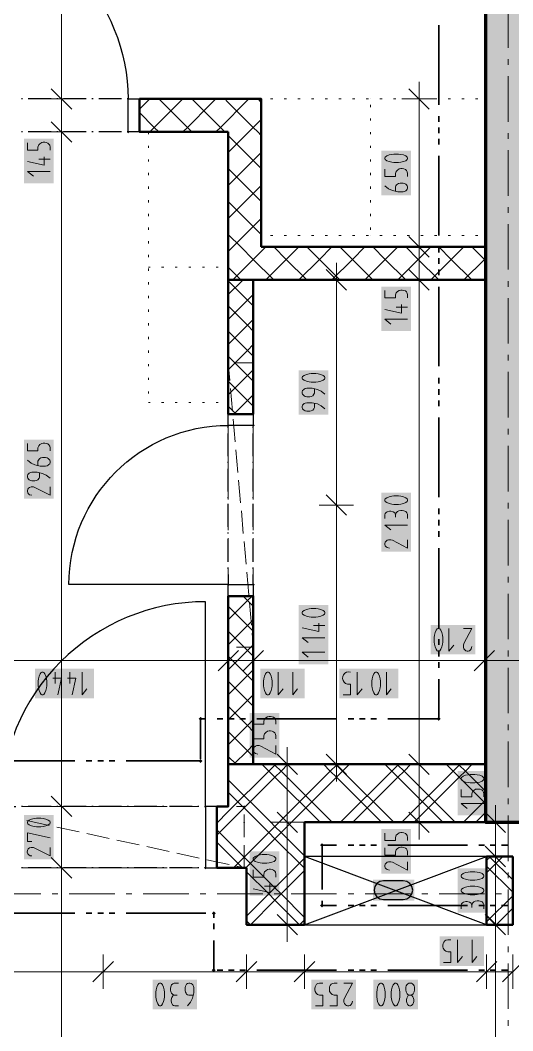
# Model space of a CAD drawing. Header units: millimetres. Extents: x 0 to 594, y 0 to 420.
# Drawn here: x 264.31 to 286.49, y 238.92 to 284.46 of the extents above; entities that cross this region are included whole.
import ezdxf

# ---------------------------------------------------------------- set-up
doc = ezdxf.new("R2010")
doc.units = ezdxf.units.MM
doc.header["$LTSCALE"] = 8
for name, color, linetype in [('PDF_Dvere', 7, 'Continuous'), ('PDF_Koty delkove', 7, 'Continuous'), ('PDF_Nabytek', 7, 'Continuous'), ('PDF_Osy hlavni', 7, 'Continuous'), ('PDF_Pozarni useky', 7, 'Continuous'), ('PDF_Preklady', 7, 'Continuous'), ('PDF_Pricky zdene', 7, 'Continuous'), ('PDF_Rozvadece', 7, 'Continuous'), ('PDF_Steny akusticke', 7, 'Continuous'), ('PDF_Steny obvodove nosne', 7, 'Continuous')]:
    doc.layers.add(name, color=color, linetype=linetype)

msp = doc.modelspace()

# ---------------------------------------------------------------- linework, layer by layer
at = {"layer": 'PDF_Dvere', "lineweight": 25}
for points in [[(260.97, 280.907), (260.97, 289.107, -0.414214), (269.17, 280.907), (269.13, 280.907)], [(273.681, 259.482), (273.681, 259.023), (266.506, 259.023, -0.414213), (273.681, 266.198)], [(272.615, 249.03), (272.656, 249.03), (272.656, 258.255, 0.414214), (263.431, 249.03), (264.108, 249.03)]]:
    msp.add_lwpolyline(points, format="xyb", dxfattribs=at)
for points in [[(264.415, 280.907), (264.364, 280.907)], [(265.697, 280.907), (264.672, 280.907)], [(266.004, 280.907), (265.953, 280.907)], [(267.285, 280.907), (266.26, 280.907)], [(267.593, 280.907), (267.542, 280.907)], [(268.874, 280.907), (267.849, 280.907)], [(264.415, 279.421), (264.364, 279.421)], [(265.697, 279.421), (264.672, 279.421)], [(266.004, 279.421), (265.953, 279.421)], [(267.285, 279.421), (266.26, 279.421)], [(267.593, 279.421), (267.542, 279.421)], [(268.874, 279.421), (267.849, 279.421)], [(269.17, 279.421), (269.13, 279.421)], [(273.681, 266.093), (273.681, 266.145)], [(274.808, 266.093), (274.808, 266.145)], [(273.681, 264.812), (273.681, 265.837)], [(274.808, 264.812), (274.808, 265.837)], [(273.681, 264.505), (273.681, 264.556)], [(273.681, 263.223), (273.681, 264.248)], [(274.808, 264.505), (274.808, 264.556)], [(274.808, 263.223), (274.808, 264.248)], [(273.681, 262.916), (273.681, 262.967)], [(274.808, 262.916), (274.808, 262.967)], [(273.681, 261.635), (273.681, 262.66)], [(274.808, 261.635), (274.808, 262.66)], [(273.681, 261.327), (273.681, 261.378)], [(273.681, 260.046), (273.681, 261.071)], [(274.808, 261.327), (274.808, 261.378)], [(274.808, 260.046), (274.808, 261.071)], [(273.681, 259.738), (273.681, 259.79)], [(274.808, 259.738), (274.808, 259.79)], [(274.808, 259.023), (274.808, 259.482)], [(264.415, 249.03), (264.364, 249.03)], [(265.697, 249.03), (264.672, 249.03)], [(266.004, 249.03), (265.953, 249.03)], [(267.285, 249.03), (266.26, 249.03)], [(267.593, 249.03), (267.542, 249.03)], [(268.874, 249.03), (267.849, 249.03)], [(269.182, 249.03), (269.13, 249.03)], [(270.463, 249.03), (269.438, 249.03)], [(270.77, 249.03), (270.719, 249.03)], [(272.052, 249.03), (271.027, 249.03)], [(272.359, 249.03), (272.308, 249.03)], [(264.415, 246.262), (264.364, 246.262)], [(265.697, 246.262), (264.672, 246.262)], [(266.004, 246.262), (265.953, 246.262)], [(267.285, 246.262), (266.26, 246.262)], [(267.593, 246.262), (267.542, 246.262)], [(268.874, 246.262), (267.849, 246.262)], [(269.182, 246.262), (269.13, 246.262)], [(270.463, 246.262), (269.438, 246.262)], [(270.77, 246.262), (270.719, 246.262)], [(272.052, 246.262), (271.027, 246.262)], [(272.359, 246.262), (272.308, 246.262)], [(272.656, 246.262), (272.615, 246.262)]]:
    msp.add_lwpolyline(points, dxfattribs=at)
for points in [[(269.683, 279.421), (269.17, 279.421), (269.17, 280.907), (269.683, 280.907)], [(274.808, 266.711), (274.808, 266.198), (273.681, 266.198), (273.681, 266.711)], [(274.808, 259.023), (274.808, 258.511), (273.681, 258.511), (273.681, 259.023)], [(272.656, 246.262), (273.168, 246.262), (273.168, 249.03), (272.656, 249.03)]]:
    msp.add_lwpolyline(points, close=True, dxfattribs=at)
at = {"layer": 'PDF_Dvere', "lineweight": 25, "transparency": 33554559}
for points in [[(269.234, 280.907), (269.17, 280.843), (269.17, 280.971), (269.106, 280.907)], [(269.234, 279.421), (269.17, 279.357), (269.17, 279.485), (269.106, 279.421)], [(273.681, 266.134), (273.617, 266.198), (273.745, 266.198), (273.681, 266.262)], [(274.808, 266.134), (274.744, 266.198), (274.872, 266.198), (274.808, 266.262)], [(273.681, 258.959), (273.617, 259.023), (273.745, 259.023), (273.681, 259.087)], [(274.808, 258.959), (274.744, 259.023), (274.872, 259.023), (274.808, 259.087)], [(272.72, 249.03), (272.656, 248.966), (272.656, 249.094), (272.592, 249.03)], [(272.72, 246.262), (272.656, 246.198), (272.656, 246.326), (272.592, 246.262)]]:
    msp.add_solid(points, dxfattribs=at)
at = {"layer": 'PDF_Koty delkove', "lineweight": 18}
for points in [[(266.168, 191.118), (266.168, 192.604), (266.168, 222.995), (266.168, 225.762), (266.168, 246.262), (266.168, 249.03), (266.168, 279.421), (266.168, 280.907), (266.168, 330.055), (266.168, 333.95)], [(282.27, 280.907), (282.27, 281.676)], [(266.629, 280.446), (265.707, 281.368)], [(282.731, 280.446), (281.809, 281.368)], [(266.937, 280.907), (266.168, 280.907), (265.399, 280.907)], [(283.038, 280.907), (282.27, 280.907), (281.501, 280.907)], [(282.27, 248.312), (282.27, 250.926), (282.27, 272.758), (282.27, 274.244), (282.27, 280.907)], [(266.629, 278.959), (265.707, 279.882)], [(266.937, 279.421), (266.168, 279.421), (265.399, 279.421)], [(264.631, 278.933), (264.631, 278.604), (265.108, 278.604), (265.108, 278.741), (265.143, 278.837), (265.194, 278.892), (265.279, 278.946), (265.347, 278.96), (265.416, 278.96), (265.484, 278.946), (265.552, 278.919), (265.603, 278.878), (265.638, 278.823), (265.656, 278.741), (265.656, 278.604)], [(265.382, 278.303), (265.382, 277.919), (264.631, 278.084)], [(265.656, 278.193), (265.143, 278.193)], [(265.656, 277.646), (264.631, 277.646), (264.903, 277.427)], [(280.732, 277.74), (280.732, 277.412), (281.21, 277.412), (281.21, 277.549), (281.245, 277.644), (281.296, 277.699), (281.381, 277.754), (281.449, 277.768), (281.517, 277.768), (281.586, 277.754), (281.654, 277.727), (281.705, 277.685), (281.74, 277.631), (281.757, 277.549), (281.757, 277.412)], [(281.74, 276.837), (281.705, 276.796), (281.671, 276.769), (281.62, 276.741), (281.551, 276.727), (281.312, 276.727), (281.074, 276.782), (280.902, 276.864), (280.732, 277.001)], [(281.21, 276.755), (281.21, 276.946), (281.227, 277.001), (281.261, 277.042), (281.296, 277.069), (281.346, 277.097), (281.415, 277.111), (281.551, 277.111), (281.62, 277.097), (281.671, 277.069), (281.705, 277.042), (281.74, 277.001), (281.757, 276.946), (281.757, 276.892), (281.74, 276.837)], [(282.731, 273.783), (281.809, 274.706)], [(283.038, 274.244), (282.27, 274.244), (281.501, 274.244)], [(278.547, 272.758), (278.547, 273.527)], [(279.009, 272.297), (278.086, 273.219)], [(282.731, 272.297), (281.809, 273.219)], [(279.316, 272.758), (278.547, 272.758), (277.779, 272.758)], [(278.547, 250.926), (278.547, 262.611), (278.547, 272.758)], [(283.038, 272.758), (282.27, 272.758), (281.501, 272.758)], [(280.732, 272.27), (280.732, 271.942), (281.21, 271.942), (281.21, 272.079), (281.245, 272.174), (281.296, 272.229), (281.381, 272.283), (281.449, 272.297), (281.517, 272.297), (281.586, 272.283), (281.654, 272.256), (281.705, 272.215), (281.74, 272.161), (281.757, 272.079), (281.757, 271.942)], [(281.484, 271.64), (281.484, 271.257), (280.732, 271.422)], [(281.757, 271.531), (281.245, 271.531)], [(281.757, 270.983), (280.732, 270.983), (281.005, 270.765)], [(277.624, 268.533), (277.419, 268.533), (277.317, 268.52), (277.197, 268.492), (277.095, 268.451), (277.026, 268.397), (277.01, 268.369), (277.01, 268.315), (277.026, 268.287), (277.095, 268.233), (277.197, 268.192), (277.317, 268.164), (277.419, 268.15), (277.624, 268.15), (277.726, 268.164), (277.846, 268.192), (277.949, 268.233)], [(277.949, 268.233), (278.017, 268.287), (278.035, 268.315), (278.035, 268.369), (278.017, 268.397), (277.949, 268.451), (277.846, 268.492), (277.726, 268.52), (277.624, 268.533)], [(278.035, 267.603), (277.864, 267.74), (277.693, 267.822), (277.454, 267.876), (277.214, 267.876), (277.146, 267.862), (277.095, 267.835), (277.061, 267.808), (277.026, 267.767), (277.01, 267.712), (277.01, 267.658), (277.026, 267.603), (277.061, 267.562), (277.095, 267.535), (277.146, 267.507), (277.214, 267.493), (277.351, 267.493), (277.419, 267.507), (277.488, 267.535), (277.539, 267.603), (277.556, 267.658), (277.556, 267.849)], [(277.026, 267.11), (277.01, 267.055), (277.01, 267.001), (277.026, 266.946), (277.061, 266.905), (277.095, 266.878), (277.146, 266.85), (277.214, 266.836), (277.351, 266.836), (277.419, 266.85), (277.488, 266.878), (277.539, 266.946), (277.556, 267.001), (277.556, 267.192)], [(278.035, 266.946), (277.864, 267.083), (277.693, 267.165), (277.454, 267.219), (277.214, 267.219), (277.146, 267.205), (277.095, 267.178), (277.061, 267.151), (277.026, 267.11)], [(264.631, 265.376), (264.631, 265.047), (265.108, 265.047), (265.108, 265.184), (265.143, 265.279), (265.194, 265.334), (265.279, 265.389), (265.347, 265.403), (265.416, 265.403)], [(265.416, 265.403), (265.484, 265.389), (265.552, 265.362), (265.603, 265.321), (265.638, 265.266), (265.656, 265.184), (265.656, 265.047)], [(265.108, 264.39), (265.108, 264.581), (265.126, 264.636), (265.159, 264.677), (265.194, 264.705), (265.245, 264.732), (265.313, 264.746), (265.45, 264.746), (265.518, 264.732), (265.569, 264.705), (265.603, 264.677), (265.638, 264.636), (265.656, 264.581), (265.656, 264.527), (265.638, 264.472), (265.603, 264.431), (265.569, 264.404), (265.518, 264.376), (265.45, 264.362), (265.211, 264.362), (264.972, 264.417), (264.801, 264.499), (264.631, 264.636)], [(265.484, 263.952), (265.313, 264.034), (265.074, 264.089), (264.835, 264.089), (264.767, 264.075), (264.716, 264.048), (264.682, 264.02), (264.647, 263.979), (264.631, 263.924), (264.631, 263.87), (264.647, 263.815), (264.682, 263.774), (264.716, 263.747), (264.767, 263.719), (264.835, 263.705), (264.972, 263.705), (265.04, 263.719), (265.108, 263.747), (265.159, 263.815), (265.177, 263.87), (265.177, 264.061)], [(265.656, 263.815), (265.484, 263.952)], [(265.656, 263.432), (265.656, 263.048), (264.972, 263.404), (264.903, 263.432), (264.801, 263.432), (264.733, 263.404), (264.682, 263.363), (264.647, 263.322), (264.631, 263.267), (264.631, 263.213), (264.647, 263.158), (264.682, 263.117), (264.733, 263.076), (264.835, 263.048)], [(279.009, 262.15), (278.086, 263.072)], [(281.346, 263.02), (281.141, 263.02), (281.04, 263.006), (280.92, 262.978), (280.817, 262.937), (280.749, 262.883), (280.732, 262.855), (280.732, 262.801)], [(280.732, 262.801), (280.749, 262.773), (280.817, 262.719), (280.92, 262.678), (281.04, 262.65), (281.141, 262.636), (281.346, 262.636), (281.449, 262.65), (281.569, 262.678), (281.671, 262.719), (281.74, 262.773), (281.757, 262.801), (281.757, 262.855), (281.74, 262.883), (281.671, 262.937), (281.569, 262.978), (281.449, 263.006), (281.346, 263.02)], [(279.316, 262.611), (278.547, 262.611), (277.779, 262.611)], [(280.732, 262.007), (280.732, 262.171), (280.749, 262.226), (280.784, 262.28), (280.835, 262.308), (280.936, 262.335), (281.005, 262.335), (281.107, 262.308), (281.176, 262.253), (281.21, 262.171), (281.21, 262.062)], [(281.757, 262.007), (281.757, 262.198), (281.722, 262.266), (281.671, 262.321), (281.586, 262.349), (281.517, 262.363), (281.449, 262.363), (281.364, 262.349), (281.296, 262.321), (281.245, 262.266), (281.21, 262.171)], [(281.757, 261.705), (280.732, 261.705), (281.005, 261.487)], [(281.757, 261.048), (281.757, 260.665), (281.074, 261.021), (281.005, 261.048), (280.902, 261.048), (280.835, 261.021), (280.784, 260.98), (280.749, 260.939), (280.732, 260.884), (280.732, 260.83), (280.749, 260.775), (280.784, 260.734), (280.835, 260.693), (280.936, 260.665)], [(277.761, 257.289), (277.761, 256.905), (277.01, 257.07)], [(278.035, 257.18), (277.522, 257.18)], [(283.173, 256.029), (283.201, 256.045), (283.256, 256.114), (283.297, 256.216), (283.325, 256.336), (283.339, 256.438), (283.339, 256.643), (283.325, 256.745), (283.297, 256.865), (283.256, 256.968), (283.201, 257.036), (283.173, 257.054), (283.119, 257.054), (283.091, 257.036), (283.037, 256.968), (282.996, 256.865), (282.969, 256.745), (282.955, 256.643)], [(283.612, 257.054), (283.612, 256.029), (283.831, 256.301)], [(284.269, 257.054), (284.653, 257.054), (284.296, 256.37), (284.269, 256.301), (284.269, 256.199), (284.296, 256.131), (284.337, 256.08), (284.378, 256.045), (284.433, 256.029), (284.488, 256.029), (284.543, 256.045), (284.584, 256.08), (284.625, 256.131), (284.653, 256.233)], [(278.035, 256.632), (277.01, 256.632), (277.282, 256.413)], [(282.955, 256.643), (282.955, 256.438), (282.969, 256.336), (282.996, 256.216), (283.037, 256.114), (283.091, 256.045), (283.119, 256.029), (283.173, 256.029)], [(274.142, 256.059), (273.219, 255.136)], [(273.681, 256.366), (273.681, 255.598), (273.681, 254.829)], [(275.269, 256.059), (274.347, 255.136)], [(274.808, 256.366), (274.808, 255.598), (274.808, 254.829)], [(278.035, 255.975), (277.01, 255.975), (277.282, 255.756)], [(285.673, 256.059), (284.75, 255.136)], [(285.212, 256.366), (285.212, 255.598), (285.212, 254.829)], [(313.655, 255.598), (306.79, 255.598), (302.623, 255.598), (298.895, 255.598), (297.768, 255.598), (287.364, 255.598), (285.212, 255.598), (274.808, 255.598), (273.681, 255.598), (258.921, 255.598)], [(265.259, 254.076), (265.287, 254.06), (265.342, 254.06), (265.37, 254.076), (265.424, 254.145), (265.465, 254.248), (265.493, 254.368), (265.507, 254.469), (265.507, 254.674), (265.493, 254.776), (265.465, 254.896), (265.424, 254.999), (265.37, 255.068), (265.342, 255.085), (265.287, 255.085), (265.259, 255.068), (265.205, 254.999), (265.164, 254.896), (265.137, 254.776), (265.123, 254.674)], [(265.889, 255.085), (265.889, 254.573)], [(266.546, 255.085), (266.546, 254.573)], [(267.094, 255.085), (267.094, 254.06), (267.313, 254.333)], [(275.926, 255.085), (275.926, 254.06), (276.145, 254.333)], [(276.583, 255.085), (276.583, 254.06), (276.802, 254.333)], [(279.489, 255.085), (279.489, 254.06), (279.708, 254.333)], [(280.804, 255.085), (280.804, 254.06), (281.022, 254.333)], [(265.123, 254.674), (265.123, 254.469), (265.137, 254.368), (265.164, 254.248), (265.205, 254.145), (265.259, 254.076)], [(265.78, 254.811), (266.164, 254.811), (265.999, 254.06)], [(266.437, 254.811), (266.821, 254.811), (266.656, 254.06)], [(274.801, 253.058), (274.801, 252.729), (275.279, 252.729), (275.279, 252.866), (275.314, 252.962), (275.365, 253.017), (275.45, 253.071), (275.518, 253.085), (275.586, 253.085), (275.655, 253.071), (275.723, 253.044), (275.774, 253.003), (275.809, 252.948), (275.826, 252.866), (275.826, 252.729)], [(274.801, 252.401), (274.801, 252.072), (275.279, 252.072), (275.279, 252.209), (275.314, 252.305), (275.365, 252.36), (275.45, 252.414), (275.518, 252.428), (275.586, 252.428), (275.655, 252.414), (275.723, 252.387), (275.774, 252.346), (275.809, 252.291), (275.826, 252.209), (275.826, 252.072)], [(275.826, 251.771), (275.826, 251.387), (275.143, 251.744), (275.074, 251.771), (274.971, 251.771), (274.904, 251.744), (274.852, 251.703), (274.818, 251.661), (274.801, 251.606), (274.801, 251.552), (274.818, 251.497), (274.852, 251.456), (274.904, 251.415), (275.005, 251.387)], [(276.8, 250.465), (275.877, 251.387)], [(276.339, 250.926), (276.339, 251.695)], [(279.009, 250.465), (278.086, 251.387)], [(282.731, 250.465), (281.809, 251.387)], [(277.107, 250.926), (276.339, 250.926), (275.57, 250.926)], [(276.339, 243.7), (276.339, 248.312), (276.339, 250.926)], [(279.316, 250.926), (278.547, 250.926), (277.779, 250.926)], [(278.547, 250.926), (278.547, 250.157)], [(283.038, 250.926), (282.27, 250.926), (281.501, 250.926)], [(284.785, 250.471), (284.58, 250.471), (284.479, 250.457), (284.359, 250.43), (284.257, 250.389), (284.188, 250.335), (284.171, 250.307), (284.171, 250.253), (284.188, 250.225), (284.257, 250.17), (284.359, 250.129), (284.479, 250.102)], [(284.479, 250.102), (284.58, 250.088), (284.785, 250.088), (284.888, 250.102), (285.008, 250.129), (285.11, 250.17), (285.179, 250.225), (285.196, 250.253), (285.196, 250.307), (285.179, 250.335), (285.11, 250.389), (285.008, 250.43), (284.888, 250.457), (284.785, 250.471)], [(284.171, 249.787), (284.171, 249.458), (284.649, 249.458), (284.649, 249.596), (284.684, 249.691), (284.735, 249.746), (284.82, 249.8), (284.888, 249.814), (284.957, 249.814), (285.025, 249.8), (285.093, 249.773), (285.144, 249.732), (285.179, 249.678), (285.196, 249.596), (285.196, 249.458)], [(266.629, 248.568), (265.707, 249.491)], [(285.196, 249.157), (284.171, 249.157), (284.444, 248.939)], [(266.937, 249.03), (266.168, 249.03), (265.399, 249.03)], [(276.8, 247.851), (275.877, 248.773)], [(282.731, 247.851), (281.809, 248.773)], [(286.17, 247.851), (285.248, 248.773)], [(285.709, 248.312), (285.709, 249.081)], [(277.107, 248.312), (276.339, 248.312), (275.57, 248.312)], [(283.038, 248.312), (282.27, 248.312), (281.501, 248.312)], [(282.27, 248.312), (282.27, 247.543)], [(286.478, 248.312), (285.709, 248.312), (284.94, 248.312)], [(285.709, 223.712), (285.709, 225.147), (285.709, 226.172), (285.709, 228.325), (285.709, 243.7), (285.709, 246.775), (285.709, 248.312)], [(264.835, 247.454), (264.631, 247.454), (264.631, 247.838), (265.656, 247.619)], [(280.732, 247.824), (280.732, 247.496), (281.21, 247.496), (281.21, 247.633), (281.245, 247.728), (281.296, 247.783), (281.381, 247.837)], [(281.381, 247.837), (281.449, 247.851), (281.517, 247.851), (281.586, 247.837), (281.654, 247.81), (281.705, 247.769), (281.74, 247.715), (281.757, 247.633), (281.757, 247.496)], [(275.415, 246.855), (275.21, 246.855), (275.109, 246.841), (274.989, 246.814), (274.886, 246.773), (274.818, 246.719), (274.801, 246.691), (274.801, 246.636), (274.818, 246.609), (274.886, 246.554), (274.989, 246.513), (275.109, 246.485), (275.21, 246.471), (275.415, 246.471), (275.518, 246.485), (275.638, 246.513), (275.74, 246.554), (275.809, 246.609), (275.826, 246.636), (275.826, 246.691), (275.809, 246.719), (275.74, 246.773), (275.638, 246.814)], [(275.638, 246.814), (275.518, 246.841), (275.415, 246.855)], [(280.732, 247.167), (280.732, 246.839), (281.21, 246.839), (281.21, 246.976), (281.245, 247.071), (281.296, 247.126), (281.381, 247.18), (281.449, 247.194), (281.517, 247.194), (281.586, 247.18), (281.654, 247.153), (281.705, 247.112), (281.74, 247.058), (281.757, 246.976), (281.757, 246.839)], [(286.17, 246.313), (285.248, 247.236)], [(266.629, 245.801), (265.707, 246.723)], [(281.757, 246.537), (281.757, 246.154), (281.074, 246.51), (281.005, 246.537), (280.902, 246.537), (280.835, 246.51), (280.784, 246.469), (280.749, 246.428), (280.732, 246.373), (280.732, 246.319), (280.749, 246.264), (280.784, 246.223), (280.835, 246.182), (280.936, 246.154)], [(286.478, 246.775), (285.709, 246.775), (284.94, 246.775)], [(266.937, 246.262), (266.168, 246.262), (265.399, 246.262)], [(274.801, 246.171), (274.801, 245.842), (275.279, 245.842), (275.279, 245.979), (275.314, 246.075), (275.365, 246.13), (275.45, 246.184), (275.518, 246.198), (275.586, 246.198), (275.655, 246.184), (275.723, 246.157), (275.774, 246.116), (275.809, 246.062), (275.826, 245.979), (275.826, 245.842)], [(284.58, 246.086), (284.479, 246.072), (284.359, 246.045), (284.257, 246.004), (284.188, 245.95), (284.171, 245.922), (284.171, 245.868), (284.188, 245.84), (284.257, 245.786), (284.359, 245.745), (284.479, 245.717), (284.58, 245.703), (284.785, 245.703), (284.888, 245.717), (285.008, 245.745), (285.11, 245.786), (285.179, 245.84), (285.196, 245.868), (285.196, 245.922), (285.179, 245.95), (285.11, 246.004), (285.008, 246.045), (284.888, 246.072), (284.785, 246.086)], [(284.785, 246.086), (284.58, 246.086)], [(275.553, 245.541), (275.553, 245.157), (274.801, 245.322)], [(275.826, 245.432), (275.314, 245.432)], [(284.171, 244.416), (284.171, 244.581), (284.188, 244.636), (284.223, 244.69), (284.274, 244.718), (284.375, 244.745), (284.444, 244.745), (284.547, 244.718), (284.615, 244.663), (284.649, 244.581), (284.649, 244.471)], [(285.196, 244.416), (285.196, 244.608), (285.162, 244.676), (285.11, 244.731), (285.025, 244.758), (284.957, 244.772), (284.888, 244.772), (284.803, 244.758), (284.735, 244.731), (284.684, 244.676), (284.649, 244.581)], [(276.8, 243.239), (275.877, 244.161)], [(286.17, 243.239), (285.248, 244.161)], [(277.107, 243.7), (276.339, 243.7), (275.57, 243.7)], [(276.339, 243.7), (276.339, 242.931)], [(286.478, 243.7), (285.709, 243.7), (284.94, 243.7)], [(283.375, 241.992), (283.704, 241.992), (283.704, 242.47), (283.566, 242.47), (283.471, 242.504), (283.416, 242.556), (283.362, 242.641), (283.348, 242.708), (283.348, 242.777), (283.362, 242.846), (283.389, 242.913), (283.43, 242.965), (283.484, 243), (283.566, 243.017), (283.704, 243.017)], [(284.005, 243.017), (284.005, 241.992), (284.223, 242.265)], [(284.662, 243.017), (284.662, 241.992), (284.881, 242.265)], [(268.043, 242.35), (268.043, 241.581), (268.043, 240.813)], [(274.501, 242.35), (274.501, 241.581), (274.501, 240.813)], [(277.114, 242.35), (277.114, 241.581), (277.114, 240.813)], [(285.314, 242.35), (285.314, 241.581), (285.314, 240.813)], [(286.493, 242.35), (286.493, 241.581), (286.493, 240.813)], [(268.504, 242.043), (267.582, 241.12)], [(274.962, 242.043), (274.039, 241.12)], [(277.576, 242.043), (276.653, 241.12)], [(285.775, 242.043), (284.853, 241.12)], [(286.954, 242.043), (286.032, 241.12)], [(286.493, 241.581), (285.314, 241.581), (277.114, 241.581), (274.501, 241.581), (268.043, 241.581), (211.361, 241.581), (203.469, 241.581), (195.986, 241.581), (157.447, 241.581), (155.96, 241.581), (143.046, 241.581), (133.821, 241.581), (128.081, 241.581)], [(271.244, 241.069), (271.176, 241.034), (271.121, 240.983), (271.094, 240.898), (271.08, 240.829), (271.08, 240.76), (271.094, 240.675), (271.121, 240.608), (271.176, 240.556), (271.271, 240.522)], [(271.436, 241.069), (271.244, 241.069)], [(272.093, 240.522), (271.901, 240.522), (271.846, 240.539), (271.805, 240.573), (271.778, 240.608), (271.751, 240.658), (271.737, 240.727), (271.737, 240.863), (271.751, 240.932), (271.778, 240.983), (271.805, 241.017), (271.846, 241.051), (271.901, 241.069), (271.955, 241.069), (272.01, 241.051), (272.052, 241.017), (272.079, 240.983), (272.107, 240.932), (272.121, 240.863), (272.121, 240.624), (272.066, 240.385), (271.983, 240.214), (271.846, 240.044)], [(277.602, 240.044), (277.931, 240.044), (277.931, 240.522), (277.794, 240.522), (277.698, 240.556), (277.643, 240.608), (277.589, 240.693), (277.575, 240.76), (277.575, 240.829), (277.589, 240.898), (277.616, 240.965), (277.657, 241.017), (277.712, 241.051), (277.794, 241.069), (277.931, 241.069)], [(278.259, 240.044), (278.588, 240.044), (278.588, 240.522), (278.451, 240.522), (278.356, 240.556), (278.3, 240.608), (278.246, 240.693), (278.232, 240.76), (278.232, 240.829), (278.246, 240.898), (278.273, 240.965), (278.314, 241.017)], [(278.314, 241.017), (278.369, 241.051), (278.451, 241.069), (278.588, 241.069)], [(278.889, 241.069), (279.273, 241.069), (278.916, 240.385), (278.889, 240.317), (278.889, 240.214), (278.916, 240.146), (278.958, 240.095), (278.999, 240.06), (279.054, 240.044), (279.108, 240.044), (279.163, 240.06), (279.204, 240.095), (279.245, 240.146), (279.273, 240.248)], [(281.022, 240.658), (281.022, 240.453), (281.036, 240.351), (281.063, 240.231), (281.104, 240.129), (281.159, 240.06), (281.187, 240.044), (281.241, 240.044), (281.269, 240.06), (281.323, 240.129), (281.364, 240.231), (281.392, 240.351), (281.406, 240.453), (281.406, 240.658), (281.392, 240.76), (281.364, 240.88), (281.323, 240.983), (281.269, 241.051), (281.241, 241.069), (281.187, 241.069), (281.159, 241.051), (281.104, 240.983), (281.063, 240.88)], [(271.436, 240.044), (271.271, 240.044), (271.216, 240.06), (271.162, 240.095), (271.134, 240.146), (271.107, 240.248), (271.107, 240.317), (271.134, 240.419), (271.189, 240.488), (271.271, 240.522), (271.381, 240.522)], [(281.063, 240.88), (281.036, 240.76), (281.022, 240.658)], [(281.926, 240.522), (281.953, 240.504), (281.994, 240.453), (282.021, 240.385), (282.035, 240.317), (282.035, 240.248), (282.021, 240.18), (281.994, 240.112), (281.939, 240.06), (281.898, 240.044), (281.844, 240.044), (281.803, 240.06), (281.748, 240.112), (281.72, 240.18), (281.707, 240.248), (281.707, 240.317), (281.72, 240.385), (281.748, 240.453), (281.789, 240.504), (281.816, 240.522)]]:
    msp.add_lwpolyline(points, dxfattribs=at)
for points in [[(281.346, 278.425), (281.141, 278.425), (281.04, 278.411), (280.92, 278.384), (280.817, 278.343), (280.749, 278.288), (280.732, 278.26), (280.732, 278.206), (280.749, 278.178), (280.817, 278.124), (280.92, 278.083), (281.04, 278.055), (281.141, 278.041), (281.346, 278.041), (281.449, 278.055), (281.569, 278.083), (281.671, 278.124), (281.74, 278.178), (281.757, 278.206), (281.757, 278.26), (281.74, 278.288), (281.671, 278.343), (281.569, 278.384), (281.449, 278.411)], [(277.624, 257.946), (277.419, 257.946), (277.317, 257.932), (277.197, 257.905), (277.095, 257.864), (277.026, 257.81), (277.01, 257.782), (277.01, 257.727), (277.026, 257.699), (277.095, 257.645), (277.197, 257.604), (277.317, 257.576), (277.419, 257.562), (277.624, 257.562), (277.726, 257.576), (277.846, 257.604), (277.949, 257.645), (278.017, 257.699), (278.035, 257.727), (278.035, 257.782), (278.017, 257.81), (277.949, 257.864), (277.846, 257.905), (277.726, 257.932)], [(275.269, 254.674), (275.269, 254.469), (275.283, 254.368), (275.31, 254.248), (275.351, 254.145), (275.405, 254.076), (275.433, 254.06), (275.488, 254.06), (275.515, 254.076), (275.57, 254.145), (275.611, 254.248), (275.639, 254.368), (275.653, 254.469), (275.653, 254.674), (275.639, 254.776), (275.611, 254.896), (275.57, 254.999), (275.515, 255.068), (275.488, 255.085), (275.433, 255.085), (275.405, 255.068), (275.351, 254.999), (275.31, 254.896), (275.283, 254.776)], [(280.147, 254.674), (280.147, 254.469), (280.16, 254.368), (280.188, 254.248), (280.229, 254.145), (280.283, 254.076), (280.311, 254.06), (280.365, 254.06), (280.393, 254.076), (280.447, 254.145), (280.488, 254.248), (280.516, 254.368), (280.53, 254.469), (280.53, 254.674), (280.516, 254.776), (280.488, 254.896), (280.447, 254.999), (280.393, 255.068), (280.365, 255.085), (280.311, 255.085), (280.283, 255.068), (280.229, 254.999), (280.188, 254.896), (280.16, 254.776)], [(265.245, 248.495), (265.04, 248.495), (264.938, 248.481), (264.818, 248.454), (264.716, 248.413), (264.647, 248.359), (264.631, 248.331), (264.631, 248.276), (264.647, 248.249), (264.716, 248.194), (264.818, 248.153), (264.938, 248.125), (265.04, 248.111), (265.245, 248.111), (265.347, 248.125), (265.467, 248.153), (265.569, 248.194), (265.638, 248.249), (265.656, 248.276), (265.656, 248.331), (265.638, 248.359), (265.569, 248.413), (265.467, 248.454), (265.347, 248.481)], [(284.785, 245.429), (284.58, 245.429), (284.479, 245.415), (284.359, 245.388), (284.257, 245.347), (284.188, 245.293), (284.171, 245.265), (284.171, 245.211), (284.188, 245.183), (284.257, 245.129), (284.359, 245.087), (284.479, 245.06), (284.58, 245.046), (284.785, 245.046), (284.888, 245.06), (285.008, 245.087), (285.11, 245.129), (285.179, 245.183), (285.196, 245.211), (285.196, 245.265), (285.179, 245.293), (285.11, 245.347), (285.008, 245.388), (284.888, 245.415)], [(270.423, 240.658), (270.423, 240.453), (270.437, 240.351), (270.464, 240.231), (270.505, 240.129), (270.559, 240.06), (270.587, 240.044), (270.641, 240.044), (270.669, 240.06), (270.723, 240.129), (270.765, 240.231), (270.792, 240.351), (270.806, 240.453), (270.806, 240.658), (270.792, 240.76), (270.765, 240.88), (270.723, 240.983), (270.669, 241.051), (270.641, 241.069), (270.587, 241.069), (270.559, 241.051), (270.505, 240.983), (270.464, 240.88), (270.437, 240.76)], [(280.365, 240.658), (280.365, 240.453), (280.379, 240.351), (280.406, 240.231), (280.447, 240.129), (280.502, 240.06), (280.53, 240.044), (280.584, 240.044), (280.612, 240.06), (280.666, 240.129), (280.707, 240.231), (280.735, 240.351), (280.749, 240.453), (280.749, 240.658), (280.735, 240.76), (280.707, 240.88), (280.666, 240.983), (280.612, 241.051), (280.584, 241.069), (280.53, 241.069), (280.502, 241.051), (280.447, 240.983), (280.406, 240.88), (280.379, 240.76)]]:
    msp.add_lwpolyline(points, close=True, dxfattribs=at)
for points in [[(278.86, 254.06), (279.188, 254.06), (279.188, 254.538), (279.051, 254.538), (278.956, 254.573), (278.901, 254.624, -0.753191), (279.188, 255.085)], [(265.656, 247.181), (265.656, 246.797), (264.972, 247.154), (264.903, 247.181), (264.801, 247.181, 0.981731), (264.835, 246.797)]]:
    msp.add_lwpolyline(points, format="xyb", dxfattribs=at)
msp.add_lwpolyline([(281.679, 240.829), (281.679, 240.76), (281.693, 240.675), (281.734, 240.59), (281.789, 240.539), (281.816, 240.522), (281.926, 240.522), (281.953, 240.539), (282.008, 240.59), (282.049, 240.675), (282.063, 240.76), (282.063, 240.829, 1.260125)], format="xyb", close=True, dxfattribs=at)
at = {"layer": 'PDF_Koty delkove', "color": 7, "lineweight": 18, "true_color": 0xffffff, "transparency": 33554559}
for points in [[(265.809, 277.108), (265.809, 279.113), (264.477, 277.108), (264.477, 279.113)], [(281.911, 276.573), (281.911, 278.578), (280.579, 276.573), (280.579, 278.578)], [(281.911, 270.446), (281.911, 272.451), (280.579, 270.446), (280.579, 272.451)], [(278.189, 266.682), (278.189, 268.687), (276.856, 266.682), (276.856, 268.687)], [(265.809, 262.894), (265.809, 265.556), (264.477, 262.894), (264.477, 265.556)], [(281.911, 260.511), (281.911, 263.173), (280.579, 260.511), (280.579, 263.173)], [(278.189, 255.437), (278.189, 258.099), (276.856, 255.437), (276.856, 258.099)], [(284.806, 257.208), (282.802, 257.208), (284.806, 255.875), (282.802, 255.875)], [(267.632, 255.239), (264.97, 255.239), (267.632, 253.906), (264.97, 253.906)], [(277.12, 255.239), (275.116, 255.239), (277.12, 253.906), (275.116, 253.906)], [(281.341, 255.239), (278.679, 255.239), (281.341, 253.906), (278.679, 253.906)], [(275.98, 251.233), (275.98, 253.238), (274.647, 251.233), (274.647, 253.238)], [(285.35, 248.62), (285.35, 250.625), (284.018, 248.62), (284.018, 250.625)], [(265.809, 246.644), (265.809, 248.648), (264.477, 246.644), (264.477, 248.648)], [(281.911, 246), (281.911, 248.005), (280.579, 246), (280.579, 248.005)], [(275.98, 245.004), (275.98, 247.008), (274.647, 245.004), (274.647, 247.008)], [(285.35, 244.235), (285.35, 246.24), (284.018, 244.235), (284.018, 246.24)], [(285.199, 243.171), (283.194, 243.171), (285.199, 241.838), (283.194, 241.838)], [(272.274, 241.223), (270.269, 241.223), (272.274, 239.89), (270.269, 239.89)], [(279.427, 241.223), (277.422, 241.223), (279.427, 239.89), (277.422, 239.89)], [(282.217, 241.223), (280.212, 241.223), (282.217, 239.89), (280.212, 239.89)]]:
    msp.add_solid(points, dxfattribs=at)
at = {"layer": 'PDF_Nabytek', "lineweight": 13}
for points in [[(275.167, 280.907), (275.167, 280.907)], [(275.167, 280.907), (275.167, 280.907)], [(275.69, 280.907), (275.588, 280.907)], [(275.69, 280.907), (275.588, 280.907)], [(276.305, 280.907), (276.203, 280.907)], [(276.305, 280.907), (276.203, 280.907)], [(276.92, 280.907), (276.818, 280.907)], [(276.92, 280.907), (276.818, 280.907)], [(277.535, 280.907), (277.433, 280.907)], [(277.535, 280.907), (277.433, 280.907)], [(278.15, 280.907), (278.048, 280.907)], [(278.15, 280.907), (278.048, 280.907)], [(278.765, 280.907), (278.663, 280.907)], [(278.765, 280.907), (278.663, 280.907)], [(279.38, 280.907), (279.278, 280.907)], [(279.38, 280.907), (279.278, 280.907)], [(279.995, 280.907), (279.893, 280.907)], [(279.995, 280.907), (279.893, 280.907)], [(280.087, 280.907), (280.087, 280.907)], [(280.087, 280.907), (280.087, 280.907)], [(280.087, 280.546), (280.087, 280.648)], [(280.087, 280.546), (280.087, 280.648)], [(280.61, 280.907), (280.508, 280.907)], [(280.61, 280.907), (280.508, 280.907)], [(281.225, 280.907), (281.123, 280.907)], [(281.225, 280.907), (281.123, 280.907)], [(281.84, 280.907), (281.738, 280.907)], [(281.84, 280.907), (281.738, 280.907)], [(282.455, 280.907), (282.353, 280.907)], [(282.455, 280.907), (282.353, 280.907)], [(283.07, 280.907), (282.968, 280.907)], [(283.07, 280.907), (282.968, 280.907)], [(283.685, 280.907), (283.583, 280.907)], [(283.685, 280.907), (283.583, 280.907)], [(284.3, 280.907), (284.198, 280.907)], [(284.3, 280.907), (284.198, 280.907)], [(284.915, 280.907), (284.813, 280.907)], [(284.915, 280.907), (284.813, 280.907)], [(285.212, 280.907), (285.212, 280.907)], [(285.212, 280.907), (285.212, 280.907)], [(280.087, 279.931), (280.087, 280.033)], [(280.087, 279.931), (280.087, 280.033)], [(270.155, 279.421), (270.093, 279.421)], [(270.093, 279.421), (270.093, 279.421)], [(270.093, 279.421), (270.093, 279.421)], [(270.093, 279.316), (270.093, 279.418)], [(270.77, 279.421), (270.668, 279.421)], [(271.385, 279.421), (271.283, 279.421)], [(272, 279.421), (271.898, 279.421)], [(272.615, 279.421), (272.513, 279.421)], [(273.23, 279.421), (273.128, 279.421)], [(273.681, 279.421), (273.681, 279.421)], [(273.681, 279.421), (273.681, 279.421)], [(273.681, 279.316), (273.681, 279.418)], [(280.087, 279.316), (280.087, 279.418)], [(280.087, 279.316), (280.087, 279.418)], [(270.093, 278.701), (270.093, 278.803)], [(273.681, 278.701), (273.681, 278.803)], [(280.087, 278.701), (280.087, 278.803)], [(280.087, 278.701), (280.087, 278.803)], [(270.093, 278.086), (270.093, 278.188)], [(273.681, 278.086), (273.681, 278.188)], [(280.087, 278.086), (280.087, 278.188)], [(280.087, 278.086), (280.087, 278.188)], [(270.093, 277.471), (270.093, 277.573)], [(273.681, 277.471), (273.681, 277.573)], [(280.087, 277.471), (280.087, 277.573)], [(280.087, 277.471), (280.087, 277.573)], [(270.093, 276.856), (270.093, 276.958)], [(273.681, 276.856), (273.681, 276.958)], [(280.087, 276.856), (280.087, 276.958)], [(280.087, 276.856), (280.087, 276.958)], [(270.093, 276.241), (270.093, 276.343)], [(273.681, 276.241), (273.681, 276.343)], [(280.087, 276.241), (280.087, 276.343)], [(280.087, 276.241), (280.087, 276.343)], [(270.093, 275.626), (270.093, 275.728)], [(273.681, 275.626), (273.681, 275.728)], [(280.087, 275.626), (280.087, 275.728)], [(280.087, 275.626), (280.087, 275.728)], [(270.093, 275.011), (270.093, 275.113)], [(273.681, 275.011), (273.681, 275.113)], [(280.087, 275.011), (280.087, 275.113)], [(280.087, 275.011), (280.087, 275.113)], [(275.167, 274.757), (275.167, 274.757)], [(275.167, 274.757), (275.167, 274.757)], [(275.69, 274.757), (275.588, 274.757)], [(275.69, 274.757), (275.588, 274.757)], [(276.305, 274.757), (276.203, 274.757)], [(276.305, 274.757), (276.203, 274.757)], [(276.92, 274.757), (276.818, 274.757), (276.92, 274.757)], [(277.535, 274.757), (277.433, 274.757)], [(277.535, 274.757), (277.433, 274.757)], [(278.15, 274.757), (278.048, 274.757), (278.15, 274.757)], [(278.765, 274.757), (278.663, 274.757), (278.765, 274.757)], [(279.38, 274.757), (279.278, 274.757)], [(279.38, 274.757), (279.278, 274.757)], [(279.995, 274.757), (279.893, 274.757), (279.995, 274.757)], [(280.087, 274.757), (280.087, 274.757)], [(280.087, 274.757), (280.087, 274.757)], [(280.61, 274.757), (280.508, 274.757)], [(280.61, 274.757), (280.508, 274.757)], [(281.225, 274.757), (281.123, 274.757)], [(281.225, 274.757), (281.123, 274.757)], [(281.738, 274.757), (281.84, 274.757), (281.738, 274.757)], [(282.455, 274.757), (282.353, 274.757)], [(282.455, 274.757), (282.353, 274.757)], [(282.968, 274.757), (283.07, 274.757), (282.968, 274.757)], [(283.685, 274.757), (283.583, 274.757)], [(283.685, 274.757), (283.583, 274.757)], [(284.198, 274.757), (284.3, 274.757), (284.198, 274.757)], [(284.915, 274.757), (284.813, 274.757)], [(284.915, 274.757), (284.813, 274.757)], [(285.212, 274.757), (285.212, 274.757)], [(285.212, 274.757), (285.212, 274.757)], [(270.093, 274.396), (270.093, 274.498)], [(273.681, 274.396), (273.681, 274.498)], [(270.093, 273.781), (270.093, 273.883)], [(273.681, 273.781), (273.681, 273.883)], [(270.155, 273.322), (270.093, 273.322)], [(270.093, 273.322), (270.093, 273.322)], [(270.093, 273.166), (270.093, 273.268)], [(270.77, 273.322), (270.668, 273.322)], [(271.385, 273.322), (271.283, 273.322)], [(272, 273.322), (271.898, 273.322)], [(272.615, 273.322), (272.513, 273.322)], [(273.23, 273.322), (273.128, 273.322)], [(273.681, 273.322), (273.681, 273.322)], [(273.681, 273.166), (273.681, 273.268)], [(270.093, 272.551), (270.093, 272.653)], [(273.681, 272.551), (273.681, 272.653)], [(270.093, 271.936), (270.093, 272.038)], [(273.681, 271.936), (273.681, 272.038)], [(270.093, 271.321), (270.093, 271.423)], [(273.681, 271.321), (273.681, 271.423)], [(270.093, 270.706), (270.093, 270.808)], [(273.681, 270.706), (273.681, 270.808)], [(270.093, 270.091), (270.093, 270.193)], [(273.681, 270.091), (273.681, 270.193)], [(270.093, 269.476), (270.093, 269.578)], [(273.681, 269.476), (273.681, 269.578)], [(270.093, 268.861), (270.093, 268.963)], [(273.681, 268.861), (273.681, 268.963)], [(270.093, 268.246), (270.093, 268.348)], [(273.681, 268.246), (273.681, 268.348)], [(270.093, 267.631), (270.093, 267.733)], [(273.681, 267.631), (273.681, 267.733)], [(270.093, 267.223), (270.093, 267.223)], [(270.155, 267.223), (270.093, 267.223)], [(270.093, 267.223), (270.093, 267.223)], [(270.77, 267.223), (270.668, 267.223)], [(271.385, 267.223), (271.283, 267.223)], [(272, 267.223), (271.898, 267.223)], [(272.615, 267.223), (272.513, 267.223)], [(273.23, 267.223), (273.128, 267.223)], [(273.681, 267.223), (273.681, 267.223)], [(273.681, 267.223), (273.681, 267.223)]]:
    msp.add_lwpolyline(points, dxfattribs=at)
at = {"layer": 'PDF_Osy hlavni', "lineweight": 18}
for points in [[(286.288, 283.211), (286.288, 285.261)], [(286.288, 282.442), (286.288, 282.698)], [(286.288, 279.88), (286.288, 281.929)], [(286.288, 279.111), (286.288, 279.367)], [(286.288, 276.548), (286.288, 278.598)], [(286.288, 275.78), (286.288, 276.036)], [(286.288, 273.217), (286.288, 275.267)], [(286.288, 272.448), (286.288, 272.705)], [(286.288, 269.886), (286.288, 271.936)], [(286.288, 269.117), (286.288, 269.373)], [(286.288, 266.555), (286.288, 268.605)], [(286.288, 265.786), (286.288, 266.042)], [(286.288, 263.223), (286.288, 265.273)], [(286.288, 262.455), (286.288, 262.711)], [(286.288, 259.892), (286.288, 261.942)], [(286.288, 259.123), (286.288, 259.38)], [(286.288, 256.561), (286.288, 258.611)], [(286.288, 255.792), (286.288, 256.048)], [(286.288, 253.23), (286.288, 255.28)], [(286.288, 252.461), (286.288, 252.717)], [(286.288, 249.899), (286.288, 251.949)], [(286.288, 249.13), (286.288, 249.386)], [(286.288, 246.567), (286.288, 248.617)], [(286.288, 245.799), (286.288, 246.055)], [(265.235, 245.083), (263.185, 245.083)], [(266.004, 245.083), (265.748, 245.083)], [(268.567, 245.083), (266.517, 245.083)], [(269.335, 245.083), (269.079, 245.083)], [(271.898, 245.083), (269.848, 245.083)], [(272.667, 245.083), (272.41, 245.083)], [(275.229, 245.083), (273.179, 245.083)], [(275.998, 245.083), (275.741, 245.083)], [(278.56, 245.083), (276.51, 245.083)], [(279.329, 245.083), (279.073, 245.083)], [(281.891, 245.083), (279.841, 245.083)], [(282.66, 245.083), (282.404, 245.083)], [(285.223, 245.083), (283.173, 245.083)], [(285.991, 245.083), (285.735, 245.083)], [(286.288, 243.236), (286.288, 245.286)], [(286.288, 242.467), (286.288, 242.724)], [(286.288, 239.905), (286.288, 241.955)], [(286.288, 239.136), (286.288, 239.392)]]:
    msp.add_lwpolyline(points, dxfattribs=at)
at = {"layer": 'PDF_Pozarni useky', "lineweight": 35}
for points in [[(283.162, 280.648), (283.162, 284.236)], [(283.162, 279.88), (283.162, 280.136)], [(283.162, 279.367), (283.162, 279.623)], [(283.162, 278.855), (283.162, 279.111)], [(283.162, 274.755), (283.162, 278.342)], [(283.162, 273.986), (283.162, 274.242)], [(283.162, 273.473), (283.162, 273.73)], [(283.162, 272.961), (283.162, 273.217)], [(283.162, 268.861), (283.162, 272.448)], [(283.162, 268.092), (283.162, 268.348)], [(283.162, 267.58), (283.162, 267.836)], [(283.162, 267.067), (283.162, 267.323)], [(283.162, 262.967), (283.162, 266.555)], [(283.162, 262.198), (283.162, 262.455)], [(283.162, 261.686), (283.162, 261.942)], [(283.162, 261.173), (283.162, 261.43)], [(283.162, 257.073), (283.162, 260.661)], [(283.162, 256.305), (283.162, 256.561)], [(283.162, 255.792), (283.162, 256.048)], [(283.162, 255.28), (283.162, 255.536)], [(283.162, 254.767), (283.162, 252.976), (280.866, 252.976)], [(272.43, 251.18), (272.43, 252.976)], [(272.667, 252.976), (272.43, 252.976)], [(273.435, 252.976), (273.179, 252.976)], [(273.948, 252.976), (273.691, 252.976)], [(274.46, 252.976), (274.204, 252.976)], [(278.56, 252.976), (274.973, 252.976)], [(279.329, 252.976), (279.073, 252.976)], [(279.841, 252.976), (279.585, 252.976)], [(280.354, 252.976), (280.098, 252.976)], [(266.773, 251.08), (263.185, 251.08)], [(267.542, 251.08), (267.285, 251.08)], [(268.054, 251.08), (267.798, 251.08)], [(268.567, 251.08), (268.31, 251.08)], [(272.43, 251.08), (269.079, 251.08)], [(278.56, 247.287), (277.904, 247.287)], [(277.904, 245.286), (277.904, 247.287)], [(279.329, 247.287), (279.073, 247.287)], [(279.841, 247.287), (279.585, 247.287)], [(280.354, 247.287), (280.098, 247.287)], [(284.454, 247.287), (280.866, 247.287)], [(285.223, 247.287), (284.966, 247.287)], [(285.735, 247.287), (285.479, 247.287)], [(286.248, 247.287), (285.991, 247.287)], [(278.56, 244.561), (277.904, 244.561), (277.904, 244.774)], [(279.329, 244.561), (279.073, 244.561)], [(279.841, 244.561), (279.585, 244.561)], [(280.354, 244.561), (280.098, 244.561)], [(284.454, 244.561), (280.866, 244.561)], [(285.223, 244.561), (284.966, 244.561)], [(285.735, 244.561), (285.479, 244.561)], [(286.248, 244.561), (285.991, 244.561)], [(266.773, 244.212), (263.185, 244.212)], [(267.542, 244.212), (267.285, 244.212)], [(268.054, 244.212), (267.798, 244.212)], [(268.567, 244.212), (268.31, 244.212)], [(272.667, 244.212), (269.079, 244.212)], [(273.025, 244.005), (273.025, 244.212)], [(273.025, 243.492), (273.025, 243.749)], [(273.025, 241.65), (273.025, 242.98)], [(273.435, 241.65), (273.179, 241.65)], [(273.948, 241.65), (273.691, 241.65)], [(274.46, 241.65), (274.204, 241.65)], [(278.56, 241.65), (274.973, 241.65)], [(279.329, 241.65), (279.073, 241.65)], [(279.841, 241.65), (279.585, 241.65)], [(280.354, 241.65), (280.098, 241.65)], [(284.454, 241.65), (280.866, 241.65)], [(285.223, 241.65), (284.966, 241.65)], [(285.735, 241.65), (285.479, 241.65)], [(286.248, 241.65), (285.991, 241.65)]]:
    msp.add_lwpolyline(points, dxfattribs=at)
at = {"layer": 'PDF_Pozarni useky', "lineweight": 35, "transparency": 33554559}
for points in [[(272.43, 252.886), (272.34, 252.976), (272.52, 252.976), (272.43, 253.066)], [(272.52, 252.976), (272.43, 252.886), (272.43, 253.066), (272.34, 252.976)], [(283.251, 252.976), (283.162, 252.886), (283.162, 253.066), (283.072, 252.976)], [(283.162, 252.886), (283.072, 252.976), (283.251, 252.976), (283.162, 253.066)], [(272.52, 251.08), (272.43, 250.99), (272.43, 251.169), (272.34, 251.08)], [(272.43, 250.99), (272.34, 251.08), (272.52, 251.08), (272.43, 251.169)], [(277.993, 247.287), (277.904, 247.198), (277.904, 247.377), (277.814, 247.287)], [(277.904, 247.198), (277.814, 247.287), (277.993, 247.287), (277.904, 247.377)], [(277.993, 244.561), (277.904, 244.471), (277.904, 244.65), (277.814, 244.561)], [(277.904, 244.471), (277.814, 244.561), (277.993, 244.561), (277.904, 244.65)], [(273.025, 244.123), (272.935, 244.212), (273.114, 244.212), (273.025, 244.302)], [(273.114, 244.212), (273.025, 244.123), (273.025, 244.302), (272.935, 244.212)], [(273.114, 241.65), (273.025, 241.56), (273.025, 241.739), (272.935, 241.65)], [(273.025, 241.56), (272.935, 241.65), (273.114, 241.65), (273.025, 241.739)]]:
    msp.add_solid(points, dxfattribs=at)
at = {"layer": 'PDF_Preklady', "lineweight": 18}
for points in [[(273.751, 268.218), (273.681, 269.017), (273.691, 269.017)], [(273.681, 268.4), (273.681, 269.017)], [(274.808, 268.4), (274.808, 269.017), (274.05, 269.017)], [(273.681, 267.016), (273.681, 268.041)], [(273.872, 266.839), (273.782, 267.86)], [(274.808, 267.016), (274.808, 268.041)], [(273.681, 265.632), (273.681, 266.657)], [(273.994, 265.461), (273.904, 266.482)], [(274.808, 265.632), (274.808, 266.657)], [(273.681, 264.248), (273.681, 265.273)], [(274.115, 264.082), (274.025, 265.103)], [(274.808, 264.248), (274.808, 265.273)], [(273.681, 262.865), (273.681, 263.89)], [(274.236, 262.704), (274.146, 263.725)], [(274.808, 262.865), (274.808, 263.89)], [(273.681, 261.481), (273.681, 262.506)], [(274.357, 261.326), (274.268, 262.347)], [(274.808, 261.481), (274.808, 262.506)], [(273.681, 260.097), (273.681, 261.122)], [(274.479, 259.947), (274.389, 260.968)], [(274.808, 260.097), (274.808, 261.122)], [(273.681, 258.713), (273.681, 259.738)], [(274.6, 258.569), (274.51, 259.59)], [(274.808, 258.713), (274.808, 259.738)], [(273.681, 257.33), (273.681, 258.355)], [(274.721, 257.19), (274.631, 258.211)], [(274.808, 257.33), (274.808, 258.355)], [(273.681, 256.205), (273.681, 256.971)], [(274.808, 256.205), (274.808, 256.971)], [(274.05, 256.205), (274.808, 256.205), (274.753, 256.833)], [(273.691, 256.205), (273.681, 256.205)], [(265.389, 249.03), (264.364, 249.03)], [(266.773, 249.03), (265.748, 249.03)], [(268.157, 249.03), (267.132, 249.03)], [(269.54, 249.03), (268.515, 249.03)], [(270.924, 249.03), (269.899, 249.03)], [(272.308, 249.03), (271.283, 249.03)], [(273.168, 249.03), (272.667, 249.03)], [(273.681, 249.03), (273.168, 249.03)], [(273.691, 249.03), (273.681, 249.03)], [(274.398, 249.03), (274.05, 249.03)], [(274.398, 249.027), (274.398, 249.03)], [(274.398, 248.312), (274.398, 248.669)], [(265.607, 248.176), (264.605, 248.395)], [(274.398, 247.644), (274.398, 248.312)], [(266.959, 247.882), (265.957, 248.1)], [(268.311, 247.588), (267.309, 247.806)], [(269.663, 247.293), (268.661, 247.511)], [(274.398, 247.285), (274.398, 246.262), (274.05, 246.262)], [(271.015, 246.999), (270.013, 247.217)], [(272.367, 246.704), (271.365, 246.923)], [(273.719, 246.41), (272.718, 246.628)], [(265.389, 246.262), (264.364, 246.262)], [(266.773, 246.262), (265.748, 246.262)], [(268.157, 246.262), (267.132, 246.262)], [(269.54, 246.262), (268.515, 246.262)], [(270.924, 246.262), (269.899, 246.262)], [(272.308, 246.262), (271.283, 246.262)], [(273.691, 246.262), (273.168, 246.262), (272.667, 246.262)], [(274.398, 246.262), (274.07, 246.334)]]:
    msp.add_lwpolyline(points, dxfattribs=at)
at = {"layer": 'PDF_Preklady', "lineweight": 18, "transparency": 33554559}
for points in [[(273.727, 269.017), (273.681, 268.971), (273.681, 269.063), (273.634, 269.017)], [(273.681, 268.971), (273.634, 269.017), (273.727, 269.017), (273.681, 269.063)], [(273.685, 268.971), (273.635, 269.013), (273.727, 269.021), (273.677, 269.063)], [(274.808, 268.971), (274.762, 269.017), (274.854, 269.017), (274.808, 269.063)], [(274.854, 269.017), (274.808, 268.971), (274.808, 269.063), (274.762, 269.017)], [(273.681, 266.665), (273.634, 266.711), (273.727, 266.711), (273.681, 266.757)], [(273.681, 266.665), (273.634, 266.711), (273.727, 266.711), (273.681, 266.757)], [(274.808, 266.665), (274.762, 266.711), (274.854, 266.711), (274.808, 266.757)], [(274.808, 266.665), (274.762, 266.711), (274.854, 266.711), (274.808, 266.757)], [(273.681, 258.465), (273.634, 258.511), (273.727, 258.511), (273.681, 258.557)], [(273.681, 258.465), (273.634, 258.511), (273.727, 258.511), (273.681, 258.557)], [(274.808, 258.465), (274.762, 258.511), (274.854, 258.511), (274.808, 258.557)], [(274.808, 258.465), (274.762, 258.511), (274.854, 258.511), (274.808, 258.557)], [(273.681, 256.159), (273.634, 256.205), (273.727, 256.205), (273.681, 256.251)], [(273.727, 256.205), (273.681, 256.159), (273.681, 256.251), (273.634, 256.205)], [(274.812, 256.159), (274.762, 256.201), (274.854, 256.209), (274.804, 256.251)], [(274.854, 256.205), (274.808, 256.159), (274.808, 256.251), (274.762, 256.205)], [(274.808, 256.159), (274.762, 256.205), (274.854, 256.205), (274.808, 256.251)], [(273.214, 249.03), (273.168, 248.984), (273.168, 249.076), (273.122, 249.03)], [(273.214, 249.03), (273.168, 248.984), (273.168, 249.076), (273.122, 249.03)], [(273.727, 249.03), (273.681, 248.984), (273.681, 249.076), (273.634, 249.03)], [(273.727, 249.03), (273.681, 248.984), (273.681, 249.076), (273.634, 249.03)], [(274.398, 248.984), (274.352, 249.03), (274.444, 249.03), (274.398, 249.076)], [(274.444, 249.03), (274.398, 248.984), (274.398, 249.076), (274.352, 249.03)], [(274.398, 248.266), (274.352, 248.312), (274.444, 248.312), (274.398, 248.358)], [(274.398, 248.266), (274.352, 248.312), (274.444, 248.312), (274.398, 248.358)], [(273.214, 246.262), (273.168, 246.216), (273.168, 246.308), (273.122, 246.262)], [(273.214, 246.262), (273.168, 246.216), (273.168, 246.308), (273.122, 246.262)], [(274.444, 246.262), (274.398, 246.216), (274.398, 246.308), (274.352, 246.262)], [(274.398, 246.216), (274.352, 246.262), (274.444, 246.262), (274.398, 246.308)], [(274.443, 246.252), (274.388, 246.217), (274.408, 246.307), (274.353, 246.272)]]:
    msp.add_solid(points, dxfattribs=at)
at = {"layer": 'PDF_Pricky zdene', "lineweight": 9}
for points in [[(270.144, 280.907), (269.683, 280.445)], [(271.631, 280.907), (271.275, 280.551), (270.349, 279.626), (270.144, 279.421)], [(272.041, 279.421), (271.836, 279.626), (270.941, 280.52), (270.554, 280.907)], [(273.117, 280.907), (272.91, 280.7), (271.836, 279.626), (271.631, 279.421)], [(273.322, 279.626), (272.303, 280.645), (272.041, 280.907)], [(274.603, 280.907), (274.546, 280.85), (273.322, 279.626), (273.117, 279.421)], [(275.013, 279.421), (274.808, 279.626), (273.664, 280.769), (273.527, 280.907)], [(275.167, 280.753), (275.026, 280.894), (275.013, 280.907)], [(270.554, 279.421), (270.349, 279.626), (269.683, 280.292)], [(273.527, 279.421), (273.322, 279.626)], [(275.167, 279.984), (274.808, 279.626), (274.603, 279.421)], [(274.603, 279.421), (273.681, 278.498)], [(275.167, 277.781), (274.808, 278.139), (273.681, 279.267)], [(275.167, 279.267), (275.013, 279.421)], [(275.167, 278.498), (274.808, 278.139), (273.681, 277.012)], [(275.167, 276.294), (274.808, 276.653), (273.681, 277.781)], [(275.167, 277.012), (274.808, 276.653), (273.681, 275.526)], [(275.167, 274.808), (274.808, 275.167), (273.681, 276.294)], [(275.167, 275.526), (274.808, 275.167), (273.886, 274.244)], [(274.244, 274.244), (273.681, 274.808)], [(273.886, 274.244), (273.681, 274.039)], [(275.372, 274.244), (274.808, 273.681), (273.886, 272.758)], [(275.731, 272.758), (274.808, 273.681), (274.244, 274.244)], [(276.858, 274.244), (276.294, 273.681), (275.372, 272.758)], [(277.217, 272.758), (276.294, 273.681), (275.731, 274.244)], [(278.344, 274.244), (277.781, 273.681), (276.858, 272.758)], [(278.703, 272.758), (277.781, 273.681), (277.217, 274.244)], [(279.831, 274.244), (279.267, 273.681), (278.344, 272.758)], [(280.189, 272.758), (279.267, 273.681), (278.703, 274.244)], [(281.317, 274.244), (280.753, 273.681), (279.831, 272.758)], [(281.675, 272.758), (280.753, 273.681), (280.189, 274.244)], [(282.803, 274.244), (282.239, 273.681), (281.317, 272.758)], [(283.162, 272.758), (282.239, 273.681), (281.675, 274.244)], [(284.289, 274.244), (283.725, 273.681), (282.803, 272.758)], [(284.648, 272.758), (283.725, 273.681), (283.162, 274.244)], [(285.263, 273.63), (285.212, 273.681), (284.648, 274.244)], [(285.263, 273.732), (285.212, 273.681), (284.289, 272.758)], [(274.244, 272.758), (273.681, 273.322)], [(274.347, 272.758), (273.681, 272.092)], [(274.808, 271.579), (274.552, 271.836), (273.681, 272.707)], [(274.808, 272.707), (274.757, 272.758)], [(274.808, 272.092), (274.552, 271.836)], [(274.552, 271.836), (273.681, 270.964)], [(274.808, 270.452), (274.552, 270.708), (273.681, 271.579)], [(274.808, 270.964), (274.552, 270.708), (273.681, 269.837)], [(274.808, 269.325), (274.552, 269.581), (273.681, 270.452)], [(274.808, 269.837), (274.552, 269.581), (273.681, 268.71)], [(274.808, 268.197), (274.552, 268.453), (273.681, 269.325)], [(274.808, 268.71), (274.552, 268.453), (273.681, 267.582)], [(274.808, 267.07), (274.552, 267.326), (273.681, 268.197)], [(274.808, 267.582), (274.552, 267.326), (273.937, 266.711)], [(274.039, 266.711), (273.681, 267.07)], [(274.757, 258.511), (274.552, 258.306), (273.681, 257.435)], [(274.808, 258.05), (274.552, 258.306), (274.347, 258.511)], [(274.808, 256.922), (274.552, 257.178), (273.681, 258.05)], [(274.808, 257.435), (274.552, 257.178), (273.681, 256.307)], [(274.808, 255.795), (274.552, 256.051), (273.681, 256.922)], [(274.808, 256.307), (274.552, 256.051), (273.681, 255.18)], [(274.808, 254.667), (274.552, 254.923), (273.681, 255.795)], [(274.808, 255.18), (274.552, 254.923), (273.681, 254.052)], [(274.808, 253.54), (274.552, 253.796), (273.681, 254.667)], [(274.808, 254.052), (274.552, 253.796), (273.681, 252.925)], [(274.808, 252.412), (274.552, 252.668), (273.681, 253.54)], [(274.808, 252.925), (274.552, 252.668), (273.681, 251.797)], [(274.808, 251.285), (274.552, 251.541), (273.681, 252.412)], [(274.808, 251.797), (274.552, 251.541), (273.937, 250.926)], [(274.039, 250.926), (273.681, 251.285)]]:
    msp.add_lwpolyline(points, dxfattribs=at)
at = {"layer": 'PDF_Pricky zdene', "lineweight": 50}
for points in [[(273.681, 279.421), (269.683, 279.421), (269.683, 280.907), (275.167, 280.907), (275.167, 279.421)], [(273.681, 279.421), (273.681, 274.244)], [(275.167, 274.244), (275.167, 279.421)], [(273.681, 274.244), (273.681, 272.758), (274.808, 272.758), (274.808, 269.017), (274.808, 266.711), (273.681, 266.711), (273.681, 269.017), (273.681, 272.758), (274.808, 272.758), (285.212, 272.758), (285.263, 272.758), (285.263, 274.244), (285.212, 274.244), (275.167, 274.244)], [(274.808, 258.511), (274.808, 256.205), (274.808, 250.926), (273.681, 250.926), (273.681, 256.205), (273.681, 258.511), (274.808, 258.511)]]:
    msp.add_lwpolyline(points, dxfattribs=at)
at = {"layer": 'PDF_Rozvadece', "lineweight": 25}
for points in [[(285.314, 243.7), (285.314, 246.775), (277.114, 246.775), (277.114, 243.7)], [(280.671, 245.682), (280.508, 245.65), (280.369, 245.557), (280.277, 245.419), (280.244, 245.255), (280.277, 245.092), (280.369, 244.953), (280.508, 244.861), (280.671, 244.828), (281.559, 244.828), (281.722, 244.861), (281.861, 244.953), (281.954, 245.092), (281.986, 245.255), (281.954, 245.419), (281.861, 245.557), (281.722, 245.65), (281.559, 245.682)]]:
    msp.add_lwpolyline(points, close=True, dxfattribs=at)
for points in [[(277.114, 243.7), (285.314, 246.775)], [(285.314, 243.7), (277.114, 246.775)]]:
    msp.add_lwpolyline(points, dxfattribs=at)
at = {"layer": 'PDF_Rozvadece', "color": 7, "lineweight": 25, "true_color": 0xffffff, "transparency": 33554559}
msp.add_solid([(282.053, 245.734), (280.191, 245.734), (282.053, 244.777), (280.191, 244.777)], dxfattribs=at)
at = {"layer": 'PDF_Steny akusticke', "lineweight": 50}
for points in [[(274.501, 246.262), (274.501, 243.7), (277.114, 243.7), (277.114, 248.312), (285.263, 248.312), (285.263, 250.926), (285.212, 250.926), (274.808, 250.926), (273.681, 250.926), (273.681, 249.03)], [(274.501, 246.262), (274.398, 246.262), (273.168, 246.262), (273.168, 249.03), (273.681, 249.03)]]:
    msp.add_lwpolyline(points, dxfattribs=at)
at = {"layer": 'PDF_Steny akusticke', "lineweight": 9}
for points in [[(275.505, 250.618), (275.198, 250.926)], [(275.782, 250.895), (275.751, 250.926)], [(276.366, 250.926), (276.059, 250.618), (275.782, 250.895), (275.813, 250.926)], [(278.273, 250.618), (277.965, 250.926)], [(278.549, 250.895), (278.519, 250.926)], [(279.134, 250.926), (278.826, 250.618), (278.549, 250.895), (278.58, 250.926)], [(281.04, 250.618), (280.733, 250.926)], [(281.317, 250.895), (281.286, 250.926)], [(281.901, 250.926), (281.594, 250.618), (281.317, 250.895), (281.348, 250.926)], [(283.807, 250.618), (283.5, 250.926)], [(284.084, 250.895), (284.053, 250.926)], [(284.668, 250.926), (284.361, 250.618), (284.084, 250.895), (284.115, 250.926)], [(273.752, 248.312), (275.782, 250.342), (275.505, 250.618), (273.681, 248.794)], [(275.505, 250.618), (275.782, 250.895)], [(275.782, 250.342), (276.059, 250.618)], [(276.52, 248.312), (278.549, 250.342), (278.273, 250.618), (275.966, 248.312)], [(278.365, 248.312), (276.059, 250.618)], [(278.273, 250.618), (278.549, 250.895)], [(278.549, 250.342), (278.826, 250.618)], [(279.287, 248.312), (281.317, 250.342), (281.04, 250.618), (278.734, 248.312)], [(281.132, 248.312), (278.826, 250.618)], [(281.04, 250.618), (281.317, 250.895)], [(281.317, 250.342), (281.594, 250.618)], [(282.055, 248.312), (284.084, 250.342), (283.807, 250.618), (281.501, 248.312)], [(283.9, 248.312), (281.594, 250.618)], [(283.807, 250.618), (284.084, 250.895)], [(284.084, 250.342), (284.361, 250.618)], [(285.263, 249.716), (284.361, 250.618)], [(275.597, 248.312), (273.681, 250.229)], [(277.811, 248.312), (275.782, 250.342)], [(280.579, 248.312), (278.549, 250.342)], [(283.346, 248.312), (281.317, 250.342)], [(285.263, 249.163), (284.084, 250.342)], [(275.044, 248.312), (273.681, 249.675)], [(284.269, 248.312), (285.263, 249.306)], [(273.168, 248.281), (273.681, 248.794)], [(284.822, 248.312), (285.263, 248.753)], [(273.168, 247.728), (273.291, 247.851), (273.752, 248.312)], [(274.501, 246.846), (275.505, 247.851), (275.782, 248.128), (275.966, 248.312)], [(274.501, 246.293), (275.782, 247.574), (276.059, 247.851), (276.52, 248.312)], [(277.114, 246.242), (275.782, 247.574), (275.505, 247.851), (275.044, 248.312)], [(277.114, 246.795), (276.059, 247.851), (275.782, 248.128), (275.597, 248.312)], [(274.501, 246.641), (273.291, 247.851), (273.168, 247.974)], [(274.326, 246.262), (273.168, 247.42)], [(273.916, 246.262), (274.501, 246.846)], [(274.501, 244.079), (275.505, 245.083), (275.782, 245.36), (277.114, 246.693)], [(277.114, 244.028), (276.059, 245.083), (275.782, 245.36), (274.501, 246.641)], [(285.314, 246.59), (285.499, 246.775)], [(285.314, 246.037), (286.052, 246.775)], [(286.493, 245.719), (285.437, 246.775)], [(274.47, 246.262), (274.501, 246.293)], [(277.114, 246.139), (276.059, 245.083), (275.782, 244.807), (274.675, 243.7), (274.501, 243.874)], [(276.889, 243.7), (275.782, 244.807), (275.505, 245.083), (274.501, 246.088)], [(286.493, 245.165), (285.314, 246.344)], [(285.314, 243.823), (286.493, 245.001)], [(285.745, 243.7), (285.314, 244.13)], [(285.745, 243.7), (286.493, 244.448)], [(276.889, 243.7), (277.114, 243.925)]]:
    msp.add_lwpolyline(points, dxfattribs=at)
at = {"layer": 'PDF_Steny akusticke', "lineweight": 50}
msp.add_lwpolyline([(286.493, 246.775), (285.314, 246.775), (285.314, 243.7), (286.493, 243.7)], close=True, dxfattribs=at)
at = {"layer": 'PDF_Steny obvodove nosne', "lineweight": 70}
msp.add_lwpolyline([(287.313, 332.464), (285.263, 332.464), (285.263, 330.055), (285.263, 250.926), (285.263, 248.312), (287.313, 248.312), (287.313, 250.926), (287.313, 330.055), (287.313, 330.209)], dxfattribs=at)
at = {"layer": 'PDF_Steny obvodove nosne', "color": 9, "lineweight": 9, "true_color": 0xc0c0c0, "transparency": 33554559}
msp.add_solid([(287.313, 248.312), (287.313, 332.464), (285.263, 248.312), (285.263, 332.464)], dxfattribs=at)

doc.saveas('drawing.dxf')
